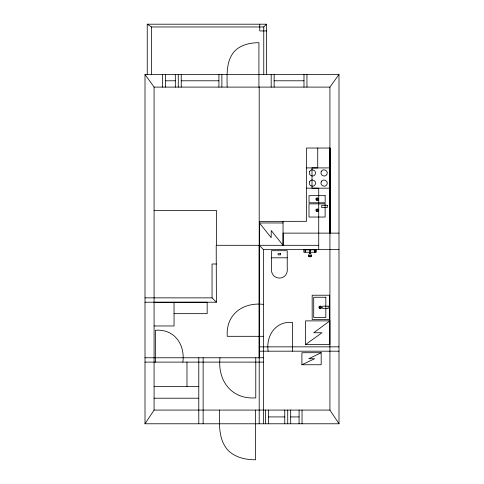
<?xml version="1.0" encoding="UTF-8"?>
<svg xmlns="http://www.w3.org/2000/svg" width="484" height="484" viewBox="0 0 484 484"><rect width="100%" height="100%" fill="white"/><g stroke="black" fill="none" stroke-linecap="round" stroke-linejoin="round"><path stroke-width="0.73" d="M145.006 423.778L154.081 410.075L154.081 87.102L145.006 74.475L338.994 74.475L338.994 423.778L145.006 423.778L145.006 74.475M338.994 423.778L329.919 410.075L329.919 87.102L338.994 74.475M147.245 74.475L147.245 24.2L151.583 26.959L263.762 26.959L266.521 24.2L266.521 74.475M329.87 320.88L313.747 332.756L322.005 332.756L305.561 344.517L305.561 320.88L329.87 320.88L329.87 344.554L305.561 344.554M321.188 352.715L308.78 358.729L314.661 358.729L301.901 364.748L301.901 352.715L321.188 352.715L321.188 364.748L301.901 364.748M147.245 24.2L266.521 24.2M266.521 30.928L259.745 30.928L259.745 24.2M165.419 80.786L175.317 80.786M181.234 80.786L218.919 80.786M274.144 80.786L303.988 80.786M154.081 87.102L329.919 87.102M306.553 167.912L330.003 167.912M306.553 188.179L330.003 188.179M154.081 210.395L216.39 210.395L216.39 245.303M259.37 245.303L259.37 221.376L306.535 221.327L306.535 148.031L330.064 148.031L330.064 233.131M259.37 222.973L283.043 222.973M338.994 233.131L283.116 233.131L283.116 245.297M318.732 245.303L216.209 245.303L216.39 302.21L145.006 302.21M259.2 357.773L259.2 245.303L263.544 249.641L338.994 249.641M309.494 252.249L303.813 252.249L303.813 249.841L316.282 249.841L316.282 252.249L310.565 252.249M309.494 252.999L310.565 252.999M271.451 257.803L271.494 267.967C269.999 281.349 288.833 281.452 287.236 267.967L287.236 250.706L271.451 250.706L271.451 257.803L287.236 257.803M216.39 263.998L212.052 263.998L212.052 297.866L216.39 302.21M145.006 297.866L212.052 297.866M154.081 302.288L207.164 302.252L207.164 313.662L174.04 313.662M263.544 304.375C242.92 301.986 225.689 314.437 227.262 336.313L263.544 336.313M154.081 325.968L174.04 325.968L174.04 302.252M259.2 346.846L338.994 346.846M259.2 351.184L338.994 351.184M145.006 357.773L263.544 357.773M145.006 362.111L263.544 362.111M154.081 386.377L198.773 386.377M154.081 398.211L198.706 398.211M154.081 410.075L329.919 410.075M268.541 416.924L284.767 416.924M290.684 416.924L299.082 416.924M259.37 222.852L271.203 237.686L271.203 230.511L283.043 245.303L283.043 221.327M329.931 147.965L330.082 233.131M318.726 249.641L318.732 188.216L312.005 188.216L312.005 167.93L317.734 167.93L317.734 147.965M310.565 249.841C309.403 252.309 311.563 254.294 311.49 256.375L310.165 256.943L308.568 256.375C308.483 254.288 310.668 252.309 309.494 249.841M306.947 74.475L306.947 87.102M305.077 249.841L305.077 252.249M303.988 74.475L303.988 87.102M302.04 410.075L302.04 423.778M299.082 410.069L299.082 423.778M292.542 351.184L292.542 322.459C275.868 320.68 265.71 335.823 268.154 351.184M290.684 410.069L290.684 423.778M287.726 410.075L287.726 423.778M284.767 410.069L284.767 423.778M274.144 74.475L274.144 87.102M271.185 74.475L271.185 87.102M268.541 410.069L268.541 423.778M265.583 410.075L265.583 423.778M263.762 26.959L263.762 74.475M263.544 249.641L263.544 423.778M259.2 87.102L259.2 423.778M258.922 87.102L258.922 42.701C250.428 42.695 241.425 44.619 235.091 50.645C225.834 60.325 227.044 74.796 227.153 87.102M255.776 357.773L255.776 397.884C231.588 399.615 217.419 380.726 220.002 357.773M255.528 410.075L255.528 459.8C245.89 459.806 235.696 457.622 228.508 450.792C218.163 439.986 219.343 423.851 219.506 410.075M221.878 74.475L221.878 87.102M218.919 74.475L218.919 87.102M203.135 357.773L203.135 423.778M198.791 357.773L198.791 423.778M186.981 362.08L186.981 386.377M182.861 362.111C185.245 344.541 174.246 328.63 155.382 330.288L155.388 362.111M181.234 74.475L181.234 87.102M178.275 74.475L178.275 87.102M175.317 74.475L175.317 87.102M165.419 74.475L165.419 87.102M162.461 74.475L162.461 87.102M151.583 26.959L151.583 74.475M309.494 171.699C307.818 175.299 313.838 178.033 315.314 174.161C316.996 170.568 310.97 167.833 309.494 171.699M309.494 181.869C307.818 185.463 313.838 188.197 315.314 184.325C316.996 180.732 310.97 177.991 309.494 181.869M321.195 171.699C319.513 175.299 325.538 178.033 327.015 174.161C328.696 170.568 322.671 167.833 321.195 171.699M321.195 181.869C319.513 185.463 325.538 188.197 327.015 184.325C328.696 180.732 322.671 177.997 321.195 181.869M316.227 209.294L315.828 210.026L316.227 211.248L316.959 211.653L318.182 211.248L318.587 210.516L318.182 209.294L317.45 208.888L316.227 209.294M316.227 198.246L315.828 198.978L316.227 200.201L316.959 200.606L318.182 200.201L318.587 199.468L318.182 198.246L317.45 197.841L316.227 198.246M316.645 198.664L316.645 199.783L317.764 199.783L317.764 198.664L316.645 198.664M316.645 209.711L316.645 210.824L317.764 210.824L317.764 209.711L316.645 209.711M319.289 306.396L318.889 307.134L319.289 308.35L320.027 308.756L321.243 308.35L321.648 307.618L321.243 306.396L320.511 305.997L319.289 306.396M319.712 306.82L319.712 307.933L320.825 307.933L320.825 306.82L319.712 306.82M311.629 255.679C309.893 257.809 305.428 254.457 311.629 255.679M305.67 250.827C304.412 250.857 305.948 251.716 305.67 250.827M314.939 251.063C314.146 251.686 314.176 250.397 314.939 251.063M325.157 195.663L309.034 195.663L309.034 202.79L325.157 202.79L325.157 195.663M325.121 203.855L308.998 203.855L308.998 217.038L325.121 217.038L325.121 203.855M327.275 205.283L321.751 205.283L321.751 207.648L327.275 207.648L327.275 205.283M280.599 253.658L278.088 253.658L278.088 254.85L280.599 254.85L280.599 253.658M329.652 295.222L312.168 295.222L312.168 319.525L329.652 319.525L329.652 295.222M325.823 297.249L313.711 297.249L313.711 317.504L325.823 317.504L325.823 297.249M328.194 306.16L322.671 306.16L322.671 308.532L328.194 308.532L328.194 306.16M314.981 252.249L314.981 249.841L314.939 252.249"/></g></svg>
